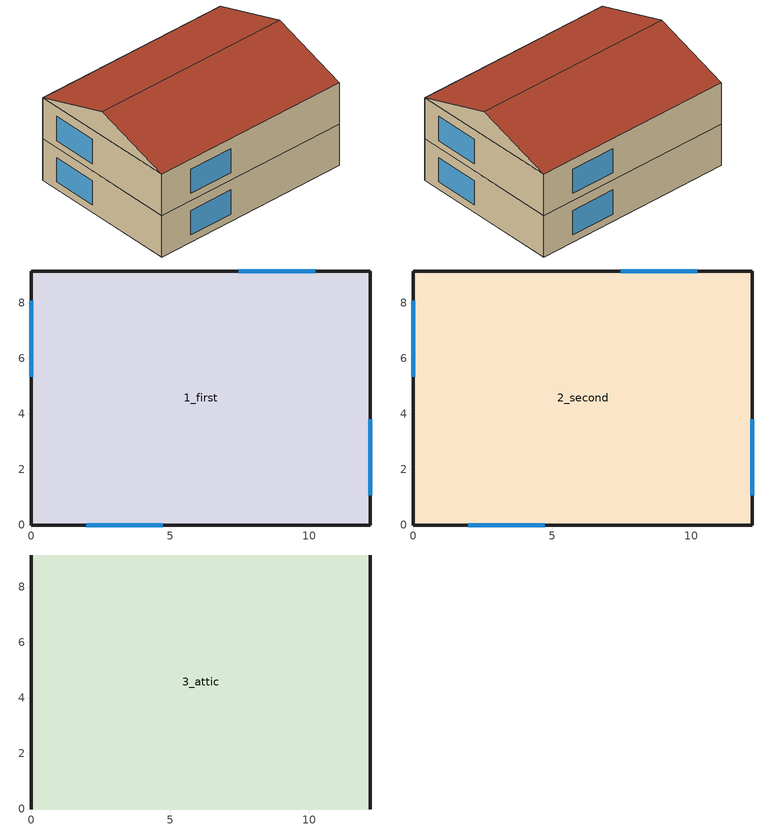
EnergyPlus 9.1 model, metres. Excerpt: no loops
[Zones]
1_first
 floor foundation (Floor_Slab): 0,9.14 12.19,9.14 12.19,0 0,0 z0
 wall outside (Wall_Exterior): 0,9.14 0,0 12.19,0 12.19,9.14 0,9.14 z0:2.59
 window (Window): 0,8.08 0,5.33 / 10.21,9.14 7.47,9.14 / 12.19,1.07 12.19,3.81 / 1.98,0 4.72,0 z0.46:1.98
2_second
 floor to 1_first (Floor_Interior): 0,9.14 12.19,9.14 12.19,0 0,0 z2.59
 wall outside (Wall_Exterior): 0,9.14 0,0 12.19,0 12.19,9.14 0,9.14 z2.59:5.18
 window (Window): 0,8.08 0,5.33 / 10.21,9.14 7.47,9.14 / 12.19,1.07 12.19,3.81 / 1.98,0 4.72,0 z3.05:4.57
3_attic
 floor to 2_second (Floor_Attic): 0,9.14 12.19,9.14 12.19,0 0,0 z5.18
 wall outside (Wall_ExteriorGableEnd): 0,4.57,6.71 0,9.14,5.18 0,0,5.18; 12.19,0,5.18 12.19,9.14,5.18 12.19,4.57,6.71
 roof outside (Roof_Exterior): 12.19,4.57,6.71 12.19,9.14,5.18 0,9.14,5.18 0,4.57,6.71; 0,4.57,6.71 0,0,5.18 12.19,0,5.18 12.19,4.57,6.71
[Building]
sf-slab-gas: North Axis {deg}=0; Terrain=Suburbs; Loads Convergence Tolerance Value=0.04; Temperature Convergence Tolerance Value {deltaC}=0.4; Solar Distribution=FullExterior; Maximum Number of Warmup Days=25; Minimum Number of Warmup Days=6
[SizingPeriod:DesignDay] Day of Month=21; Humidity Condition Type=Wetbulb; Barometric Pressure {Pa}=101253; Rain Indicator=No; Snow Indicator=No; Daylight Saving Time Indicator=No; Solar Model Indicator=ASHRAEClearSky
Name | Month | Day Type | Maximum Dry-Bulb Temperature {C} | Daily Dry-Bulb Temperature Range {deltaC} | Wetbulb or DewPoint at Maximum Dry-Bulb {C} | Wind Speed {m/s} | Wind Direction {deg} | Sky Clearness
Boston Logan IntL Arpt Ann Htg 99.6% Condns DB | 1 | WinterDesignDay | -13.6 | 0 | -13.6 | 7.2 | 320 | 0
Boston Logan IntL Arpt Ann Clg .4% Condns DB=>MWB | 7 | SummerDesignDay | 32.7 | 8.4 | 22.9 | 6.3 | 270 | 1
[Site:WaterMainsTemperature]
Calculation Method=CorrelationFromWeatherFile
[Material]
Name | Roughness | Thickness {m} | Conductivity {W/m-K} | Density {kg/m3} | Specific Heat {J/kg-K} | Thermal Absorptance | Solar Absorptance | Visible Absorptance
Carpet_with_Padding | MediumSmooth | 0.0254 | 0.060131 | 32.037 | 836.8 | 0.9 | 0.7 | 0.7
Concrete_9.6in | MediumRough | 0.24383 | 1.805 | 2300 | 650 | 0.9 | 0.65 | 0.65
ConsolLayer_Ceiling | Rough | 0.3175 | 0.06172 | 42 | 776
ConsolLayer_Sheathing | Rough | 0.0127 | 0.09402 | 685 | 1172
ConsolLayer_Wall | Rough | 0.1397 | 0.06129 | 121 | 1036
Drywall_1/2in | MediumSmooth | 0.0127 | 0.16 | 800 | 1090
Insulation_SlabUnder | Smooth | 0.0254 | 0.035 | 265 | 1300 | 0.9 | 0.65 | 0.65
OSB_1/2in | MediumSmooth | 0.0127 | 0.1163 | 545 | 1213 | 0.9 | 0.7 | 0.7
OSB_5/8in | MediumSmooth | 0.015875 | 0.1163 | 545 | 1213
Plywood_3/4in | Rough | 0.01905 | 0.11546 | 544.7 | 674.5 | 0.9 | 0.7 | 0.7
Shingle_Asphalt | MediumRough | 0.00635 | 0.08186 | 1121 | 1255 |  | 0.75
Stucco_1in | MediumSmooth | 0.0254 | 1.3989 | 1922 | 878.6
Wood_6in | MediumSmooth | 0.15 | 0.12 | 540 | 1210 | 0.9 | 0.7 | 0.7
[Material:NoMass]
FeltPaper: Roughness=Smooth; Thermal Resistance {m2-K/W}=0.01057
[Material:AirGap]
Air_Vert4in: Thermal Resistance {m2-K/W}=0.1585
[WindowMaterial:SimpleGlazingSystem]
Glass: U-Factor {W/m2-K}=1.98751; Solar Heat Gain Coefficient=0.4; Visible Transmittance=0.88
[WindowMaterial:Blind]
Blind_Interior: Slat Orientation=Horizontal; Slat Width {m}=0.025; Slat Separation {m}=0.01875; Slat Thickness {m}=0.001; Slat Angle {deg}=45; Slat Conductivity {W/m-K}=221; Slat Beam Solar Transmittance=0; Front Side Slat Beam Solar Reflectance=0.5; Back Side Slat Beam Solar Reflectance=0.5; Slat Diffuse Solar Transmittance=0; Front Side Slat Diffuse Solar Reflectance=0.5; Back Side Slat Diffuse Solar Reflectance=0.5; Slat Beam Visible Transmittance=0; Front Side Slat Beam Visible Reflectance=0.5; Back Side Slat Beam Visible Reflectance=0.5; Slat Diffuse Visible Transmittance=0; Front Side Slat Diffuse Visible Reflectance=0.5; Back Side Slat Diffuse Visible Reflectance=0.5; Slat Infrared Hemispherical Transmittance=0; Front Side Slat Infrared Hemispherical Emissivity=0.9; Back Side Slat Infrared Hemispherical Emissivity=0.9; Blind to Glass Distance {m}=0.05; Blind Top Opening Multiplier=0.5; Blind Bottom Opening Multiplier=0.5; Blind Left Side Opening Multiplier=0.5; Blind Right Side Opening Multiplier=0.5
[Construction]
Floor_Attic: Drywall_1/2in, ConsolLayer_Ceiling
Floor_Interior: Drywall_1/2in, Plywood_3/4in, Carpet_with_Padding
Floor_Slab: Concrete_9.6in
Furnishings_InteriorWood: Wood_6in
Roof_Exterior: Shingle_Asphalt, OSB_1/2in
Wall_Exterior: Stucco_1in, FeltPaper, ConsolLayer_Sheathing, OSB_5/8in, ConsolLayer_Wall, Drywall_1/2in
Wall_ExteriorGableEnd: Stucco_1in, FeltPaper, OSB_5/8in, Air_Vert4in, Drywall_1/2in
Window: Glass
Window_WithBlinds: Glass, Blind_Interior
[Zone]
1_first; 2_second; 3_attic: 0, 0, 0, 1, 1, -9999, -9999, -9999, Yes
[WindowShadingControl] Shading Type=InteriorBlind; Construction with Shading=Window_WithBlinds; Shading Control Type=OnIfScheduleAllows; Schedule=window_shades; Shading Control Is Scheduled=Yes; Glare Control Is Active=No; Multiple Surface Control Type=Sequential
Name | Zone | Fenestration Surface 1 | Fenestration Surface 2 | Fenestration Surface 3 | Fenestration Surface 4
Shades-1_first | 1_first | 2 | 4 | 6 | 8
Shades-2_second | 2_second | 10 | 12 | 14 | 16
[InternalMass] Construction=Furnishings_InteriorWood; Surface Area {m2}=5
Name | Zone
Internalmass_unit1 | 1_first
Internalmass_unit1_second | 2_second
[Shading:Overhang] Height above Window or Door {m}=0; Tilt Angle from Window/Door {deg}=90; Left extension from Window/Door Width {m}=0; Right extension from Window/Door Width {m}=0; Depth {m}=0.01524
Name | Window or Door
Overhang_East_Lower | 10
Overhang_East_Upper | 18
[Foundation:Kiva]
kiva_Foundation: Interior Horizontal Insulation Material=Insulation_SlabUnder; Interior Horizontal Insulation Depth {m}=0; Interior Horizontal Insulation Width {m}=1.2192; Wall Height Above Grade {m}=0.101599; Wall Depth Below Slab {m}=0.6096
[Foundation:Kiva:Settings]
Soil Conductivity {W/m-K}=1; Soil Density {kg/m3}=1200; Soil Specific Heat {J/kg-K}=1200; Ground Solar Absorptivity=0.9; Ground Thermal Absorptivity=0.9; Ground Surface Roughness {m}=0.03; Far-Field Width {m}=40; Deep-Ground Boundary Condition=Autoselect; Deep-Ground Depth {m}=autocalculate; Minimum Cell Dimension {m}=0.02; Maximum Cell Growth Coefficient=1.5; Simulation Timestep=Timestep
[SurfaceProperty:ExposedFoundationPerimeter]
21: Exposed Perimeter Calculation Method=BySegment; Surface Segment 1 Exposed=Yes; Surface Segment 2 Exposed=Yes; Surface Segment 3 Exposed=Yes; Surface Segment 4 Exposed=Yes
[People] Number of People Schedule=Occupancy_sch; Number of People Calculation Method=People; Number of People=3; Fraction Radiant=0; Sensible Heat Fraction=autocalculate; Activity Level Schedule=activity_sch; Enable ASHRAE 55 Comfort Warnings=No; Mean Radiant Temperature Calculation Type=ZoneAveraged
Name | Zone or ZoneList
people_first | 1_first
people_second | 2_second
[Lights] Schedule=LightingProfile; Design Level Calculation Method=Watts/Area; Return Air Fraction=0; Fraction Radiant=0.6; Fraction Visible=0.2; Fraction Replaceable=0
Name | Zone or ZoneList | Watts per Zone Floor Area {W/m2}
Living Hardwired Lighting1 | 1_first | 2.0565
Living Plug-in Lighting1 | 1_first | 0.5141
Living Hardwired Lighting2 | 2_second | 2.0565
Living Plug-in Lighting2 | 2_second | 0.5141
[ElectricEquipment]
Name | Zone or ZoneList | Schedule | Design Level Calculation Method | Design Level {W} | Fraction Latent | Fraction Radiant | Fraction Lost | Watts per Zone Floor Area {W/m2}
Clothes Dryer1 | 1_first | ClothesDryer | EquipmentLevel | 222.113 | 0.05 | 0.09 | 0.8
Clothes Washer1 | 1_first | ClothesWasher | EquipmentLevel | 29.5818 | 0 | 0.48 | 0.2
Dishwasher1 | 1_first | Dishwasher | EquipmentLevel | 68.3276 | 0.15 | 0.36 | 0.25
Misc Elec Load1 | 1_first | MiscPlugLoad | Watts/Area |  | 0.062439 | 0.411909 | 0.251045 | 2.46
Misc Elec Load1_second | 2_second | MiscPlugLoad | Watts/Area |  | 0.062439 | 0.411909 | 0.251045 | 2.46
Misc Elec Load21 | 1_first | always_avail | EquipmentLevel | 91.26077 | 0.062439 | 0.411909 | 0.251045
Misc Elec Load21_second | 2_second | always_avail | EquipmentLevel | 91.26077 | 0.062439 | 0.411909 | 0.251045
Refrigerator1 | 1_first | Refrigerator | EquipmentLevel | 91.094 | 0 | 0 | 0
[GasEquipment] Zone or ZoneList=1_first
Name | Schedule | Design Level Calculation Method | Design Level {W} | Fraction Latent | Fraction Radiant | Fraction Lost | Power per Zone Floor Area {W/m2}
Cooking Range1 | CookingRange | EquipmentLevel | 248.498 | 0.3 | 0.24 | 0.3
Misc Gas Load1 | MiscPlugLoad | Watts/Area |  | 0.062439 | 0.411909 | 0.251045 | 0.297
[ZoneInfiltration:DesignFlowRate] Schedule=Compact_Always_1; Design Flow Rate Calculation Method=Flow/Zone; Design Flow Rate {m3/s}=0; Constant Term Coefficient=1; Temperature Term Coefficient=0; Velocity Term Coefficient=0; Velocity Squared Term Coefficient=0
Name | Zone or ZoneList
INFIL_1_first | 1_first
INFIL_2_second | 2_second
INFIL_3_attic | 3_attic
[ZoneInfiltration:EffectiveLeakageArea] Schedule=schedYear_OnlyDesignDays; Stack Coefficient=0.00029; Wind Coefficient=0.000231
Name | Zone | Effective Air Leakage Area {cm2}
AtticVent_unit1 | 3_attic | 370
Living_ShermanGrimsrud_unit1 | 1_first | 481.35
Living_ShermanGrimsrud_unit1_second | 2_second | 481.35
[ZoneVentilation:DesignFlowRate] Schedule=schedYear_OnlyDesignDays; Design Flow Rate Calculation Method=Flow/Zone; Design Flow Rate {m3/s}=0.0141584; Ventilation Type=Exhaust; Fan Pressure Rise {Pa}=0; Fan Total Efficiency=1; Constant Term Coefficient=1; Temperature Term Coefficient=0; Velocity Term Coefficient=0; Velocity Squared Term Coefficient=0; Minimum Indoor Temperature {C}=-100; Maximum Indoor Temperature {C}=100; Delta Temperature {deltaC}=-100; Minimum Outdoor Temperature {C}=-100; Maximum Outdoor Temperature {C}=100; Maximum Wind Speed {m/s}=40
Name | Zone or ZoneList
Ventilation_2_first | 1_first
Ventilation_3_second | 2_second
[ZoneMixing] Schedule=Compact_Always_1; Design Flow Rate Calculation Method=Flow/Zone; Design Flow Rate {m3/s}=0
Name | Zone | Source Zone
MIX_1_first_to_2_second | 2_second | 1_first
MIX_2_second_to_1_first | 1_first | 2_second
MIX_2_second_to_3_attic | 3_attic | 2_second
MIX_3_attic_to_2_second | 2_second | 3_attic
[Exterior:Lights]
Name | Schedule | Design Level {W}
Exterior-Lights | ExteriorLightingProfile | 79.5
Garage-Lights | LightingProfile | 14.02
[ExternalInterface:FunctionalMockupUnitImport]
FMU File=ContamFMU.fmu; FMU Timeout {ms}=0; FMU LoggingOn=0
[ExternalInterface:FunctionalMockupUnitImport:From:Variable] FMU File=ContamFMU.fmu; FMU Instance=ContamFMU
Name | Output:Variable Index Key | Output:Variable | FMU Variable
 | 1_first_zone_return_air_node | System Node Mass Flow Rate | AHS_Return_1_first
 | 2_second_zone_return_air_node | System Node Mass Flow Rate | AHS_Return_2_second
 | 3_attic | Zone Mean Air Humidity Ratio | HRAIR_3_attic
 | 3_attic | Zone Mean Air Temperature | TAIR_3_attic
 | Environment | Site Outdoor Air Drybulb Temperature | WTH_AmbientTemp
 | Environment | Site Wind Direction | WTH_WindDirection
 | Environment | Site Wind Speed | WTH_WindSpeed
 | Environment | Site Outdoor Air Barometric Pressure | WTH_BarometricPressure
 | Environment | Site Outdoor Air Humidity Ratio | WTH_HumidityRatio
[ExternalInterface:FunctionalMockupUnitImport:To:Actuator] Actuated Component Control Type=Air Exchange Flow Rate; FMU File=ContamFMU.fmu; FMU Instance=ContamFMU; Initial Value=0
Name | Actuated Component Unique | Actuated Component Type | FMU Variable
Infiltration1 | INFIL_3_attic | Zone Infiltration | INFIL_3_attic
Infiltration2 | INFIL_2_second | Zone Infiltration | INFIL_2_second
Infiltration3 | INFIL_1_first | Zone Infiltration | INFIL_1_first
ZoneMixing1 | MIX_2_second_to_3_attic | ZoneMixing | MIX_2_second_to_3_attic
ZoneMixing2 | MIX_3_attic_to_2_second | ZoneMixing | MIX_3_attic_to_2_second
ZoneMixing3 | MIX_1_first_to_2_second | ZoneMixing | MIX_1_first_to_2_second
ZoneMixing4 | MIX_2_second_to_1_first | ZoneMixing | MIX_2_second_to_1_first
[AvailabilityManager:Scheduled]
ahs_availability_manager: Schedule=Compact_Always_1
[Schedule:Day:Hourly]
OccupancyDay: 0.5, 0.5, 0.5, 0.5, 0.5, 0.5, 0.5, 0.44155, 0.204305, 0.120945, 0.120945, 0.120945, 0.120945, 0.120945, 0.120945, 0.120945, 0.14749, 0.27655, 0.448465, 0.448465, 0.448465, 0.5, 0.5, 0.5
LightingProfileDay: 0.0625, 0.0625, 0.0625, 0.0625, 0.1875, 0.390625, 0.4375, 0.390625, 0.171875, 0.117188, 0.117188, 0.117188, 0.117188, 0.117188, 0.117188, 0.203125, 0.4375, 0.609375, 0.820312, 0.984375, 1, 0.6875, 0.382812, 0.15625
ExteriorLightingProfileDay: 1, 1, 1, 1, 1, 1, 0, 0, 0, 0, 0, 0, 0, 0, 0, 0, 0, 0, 1, 1, 1, 1, 1, 1
RefrigeratorDay: 0.8, 0.782696, 0.765594, 0.742857, 0.731388, 0.731388, 0.75996, 0.8, 0.817103, 0.828571, 0.8, 0.8, 0.839839, 0.839839, 0.828571, 0.839839, 0.885714, 0.971429, 1, 0.971429, 0.942857, 0.925553, 0.885714, 0.828571
MiscPlugLoadDay: 0.60749, 0.559339, 0.552853, 0.545071, 0.524481, 0.585279, 0.676232, 0.718547, 0.60749, 0.517023, 0.529183, 0.529345, 0.520428, 0.538424, 0.568742, 0.600357, 0.710117, 0.862678, 0.936608, 0.966764, 1, 0.976654, 0.845169, 0.734436
CookingRangeDay: 0.0471585, 0.0471585, 0.0235459, 0.0235459, 0.0471585, 0.0707044, 0.165088, 0.283018, 0.306564, 0.320771, 0.283018, 0.330176, 0.377335, 0.306564, 0.292423, 0.377335, 0.613194, 1, 0.778348, 0.400947, 0.235859, 0.165088, 0.103722, 0.0707044
DishwasherWeekday: 0.129162, 0.0573867, 0.042998, 0.0286934, 0.0286934, 0.0860801, 0.172244, 0.258408, 0.488208, 0.545594, 0.473819, 0.402044, 0.344573, 0.387655, 0.315879, 0.301491, 0.315879, 0.416348, 0.732312, 0.933333, 0.761005, 0.559983, 0.373266, 0.258408
DishwasherWeekend: 0.138388, 0.0614858, 0.0460692, 0.0307429, 0.0307429, 0.0922286, 0.184547, 0.276866, 0.52308, 0.584565, 0.507663, 0.430761, 0.369185, 0.415344, 0.338442, 0.323026, 0.338442, 0.446087, 0.78462, 1, 0.815362, 0.599982, 0.399928, 0.276866
DishwasherVacation; ClothesWasherVacation; ClothesDryerVacation: 0, 0, 0, 0, 0, 0, 0, 0, 0, 0, 0, 0, 0, 0, 0, 0, 0, 0, 0, 0, 0, 0, 0, 0
ClothesWasherWeekday: 0.0887931, 0.0710155, 0.0354602, 0.0354602, 0.0710155, 0.106571, 0.213142, 0.461934, 0.692948, 0.817391, 0.799614, 0.710725, 0.639615, 0.568599, 0.497489, 0.461934, 0.479711, 0.461934, 0.461934, 0.461934, 0.461934, 0.444156, 0.30203, 0.159904
ClothesWasherWeekend: 0.10863, 0.0868807, 0.0433822, 0.0433822, 0.0868807, 0.130379, 0.260758, 0.565131, 0.847755, 1, 0.978251, 0.869505, 0.782508, 0.695627, 0.60863, 0.565131, 0.586881, 0.565131, 0.565131, 0.565131, 0.565131, 0.543382, 0.369505, 0.195627
ClothesDryerWeekday: 0.0996819, 0.0598091, 0.0398727, 0.0199364, 0.0398727, 0.0598091, 0.159491, 0.318982, 0.486427, 0.685791, 0.785473, 0.817391, 0.7456, 0.677837, 0.610073, 0.578155, 0.558218, 0.546236, 0.518346, 0.510391, 0.5263, 0.546236, 0.4386, 0.239236
ClothesDryerWeekend: 0.121951, 0.0731707, 0.0487805, 0.0243902, 0.0487805, 0.0731707, 0.195122, 0.390244, 0.595097, 0.839, 0.960951, 1, 0.91217, 0.829268, 0.746366, 0.707317, 0.682927, 0.668268, 0.634146, 0.624415, 0.643878, 0.668268, 0.536585, 0.292683
[Schedule:Day:Interval]
schedDayInterval_On: No, Until: 24:00, 1
schedDayInterval_Off: No, Until: 24:00, 0
[Schedule:Week:Compact]
RefrigeratorWeek: AllDays, RefrigeratorDay
MiscPlugLoadWeek: AllDays, MiscPlugLoadDay
CookingRangeWeek: AllDays, CookingRangeDay
DishwasherWeek: Weekdays, DishwasherWeekday, CustomDay1, DishwasherVacation, AllOtherDays, DishwasherWeekend
ClothesWasherWeek: Weekdays, ClothesWasherWeekday, CustomDay1, ClothesWasherVacation, AllOtherDays, ClothesWasherWeekend
ClothesDryerWeek: Weekdays, ClothesDryerWeekday, CustomDay1, ClothesDryerVacation, AllOtherDays, ClothesDryerWeekend
OccupancyWeek: AllDays, OccupancyDay
LightingProfileWeek: AllDays, LightingProfileDay
ExteriorLightingProfileWeek: AllDays, ExteriorLightingProfileDay
schedWeek_OnlyDesignDays: SummerDesignDay, schedDayInterval_On, WinterDesignDay, schedDayInterval_On, AllOtherDays, schedDayInterval_Off
[Schedule:Year]
LightingProfile: LightingProfileWeek, 1, 1, 12, 31
ExteriorLightingProfile: ExteriorLightingProfileWeek, 1, 1, 12, 31
Refrigerator: RefrigeratorWeek, 1, 1, 12, 31
MiscPlugLoad: MiscPlugLoadWeek, 1, 1, 12, 31
CookingRange: CookingRangeWeek, 1, 1, 12, 31
Dishwasher: DishwasherWeek, 1, 1, 12, 31
ClothesWasher: ClothesWasherWeek, 1, 1, 12, 31
ClothesDryer: ClothesDryerWeek, 1, 1, 12, 31
Occupancy_sch: OccupancyWeek, 1, 1, 12, 31
schedYear_OnlyDesignDays: schedWeek_OnlyDesignDays, 1, 1, 12, 31
[Schedule:Compact]
Compact_Always_1; always_avail: Through: 12/31, For: AllDays, Until: 24:00, 1
activity_sch: Through: 12/31, For: AllDays, Until: 24:00, 117.28
window_shades: Through: 12/31, For:AllDays, Until 24:00, 0.836
